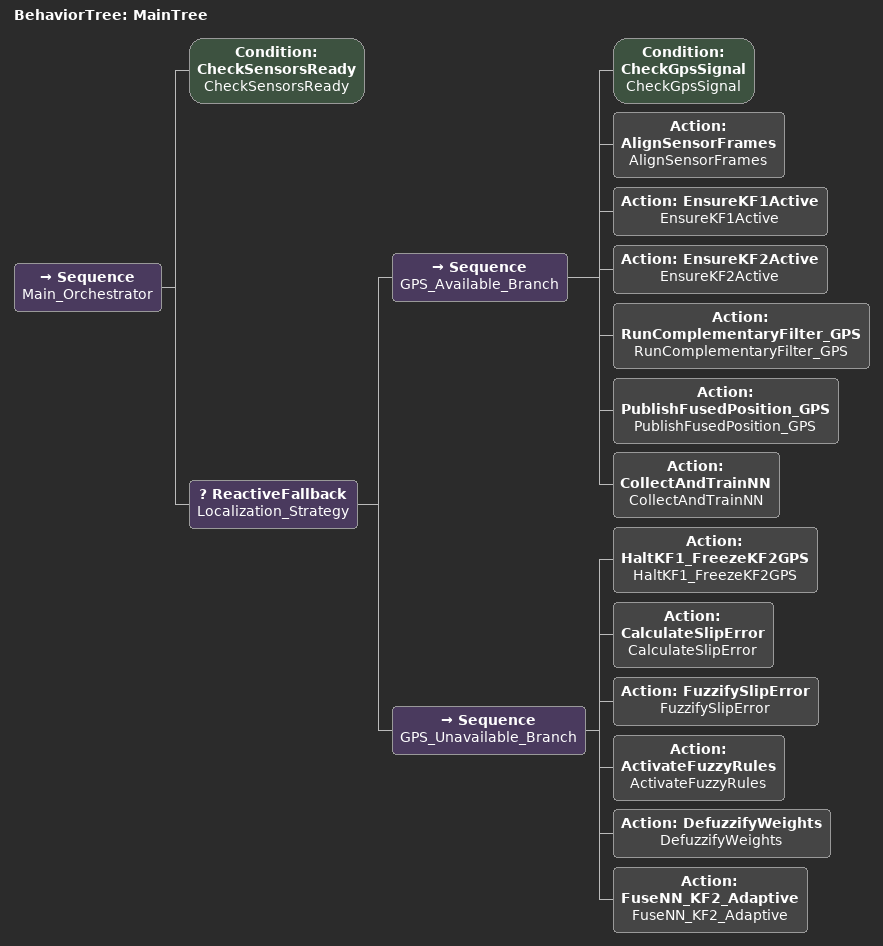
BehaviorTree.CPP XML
<?xml version="1.0" encoding="UTF-8"?>
<root BTCPP_format="4" main_tree_to_execute="MainTree">

  <BehaviorTree ID="MainTree">
    <Sequence name="Main_Orchestrator">

      <!-- PHASE 0 — SENSOR READINESS GUARD                              -->
      <!-- Blocks the BT until IMU and odometry are both publishing.     -->
      <!-- After startup this always passes in < 1 tick.                 -->
      <Condition ID="CheckSensorsReady" name="CheckSensorsReady"/>

      <!-- PHASE 1 — REACTIVE LOCALIZATION STRATEGY                      -->
      <!-- ReactiveFallback: re-checks GPS on every tick.                -->
      <!-- If GPS recovers mid-flight, Branch A resumes immediately.     -->
      <ReactiveFallback name="Localization_Strategy">

        <!-- BRANCH A: GPS AVAILABLE                                     -->
        <!-- All nodes run synchronously in the same tick.               -->
        <!-- Matches left column of Fig.1 flowchart.                     -->
        <Sequence name="GPS_Available_Branch">

          <!-- Gate: GPS fix must be valid AND fresh (≤2 s old) -->
          <Condition ID="CheckGpsSignal"           name="CheckGpsSignal"/>

          <!-- Verify DCM frame alignment: navsat_transform must be
               converting GPS → ENU and publishing /odometry/gps      -->
          <Action ID="AlignSensorFrames"           name="AlignSensorFrames"/>

          <!-- Confirm KF1 (ekf_filter_node_gps_imu) is live           -->
          <Action ID="EnsureKF1Active"             name="EnsureKF1Active"/>

          <!-- Confirm KF2 (ekf_filter_node_gps_enc) is live           -->
          <Action ID="EnsureKF2Active"             name="EnsureKF2Active"/>

          <Action ID="RunComplementaryFilter_GPS"  name="RunComplementaryFilter_GPS"/>

          <!-- Publish [x_final, y_final] → /odometry/bt_fused         -->
          <Action ID="PublishFusedPosition_GPS"    name="PublishFusedPosition_GPS"/>

          <!-- Collect NN_Train=[IMU, Odom, KF1, KF2] into buffer and
               trigger ANN background training every 5 s               -->
          <Action ID="CollectAndTrainNN"           name="CollectAndTrainNN"/>

        </Sequence>

        <!-- BRANCH B: GPS UNAVAILABLE                                   -->
        <!-- Activated when CheckGpsSignal returns FAILURE.             -->
        <!-- Matches right column of Fig.1 flowchart.                   -->
        <Sequence name="GPS_Unavailable_Branch">

          <!-- StopKF1 + Update KF2 with last known GPS position        -->
          <Action ID="HaltKF1_FreezeKF2GPS"        name="HaltKF1_FreezeKF2GPS"/>

          <!-- Slip detection: e = |ω_IMU(z) − ω_odom(z)|  [rad/s]    -->
          <Action ID="CalculateSlipError"           name="CalculateSlipError"/>

          <Action ID="FuzzifySlipError"             name="FuzzifySlipError"/>

          <Action ID="ActivateFuzzyRules"           name="ActivateFuzzyRules"/>

          <Action ID="DefuzzifyWeights"             name="DefuzzifyWeights"/>

          <Action ID="FuseNN_KF2_Adaptive"          name="FuseNN_KF2_Adaptive"/>

        </Sequence>

      </ReactiveFallback>

    </Sequence>
  </BehaviorTree>

  <!-- NODE MODEL REGISTRY (for Groot2 visualization)                    -->

</root>
